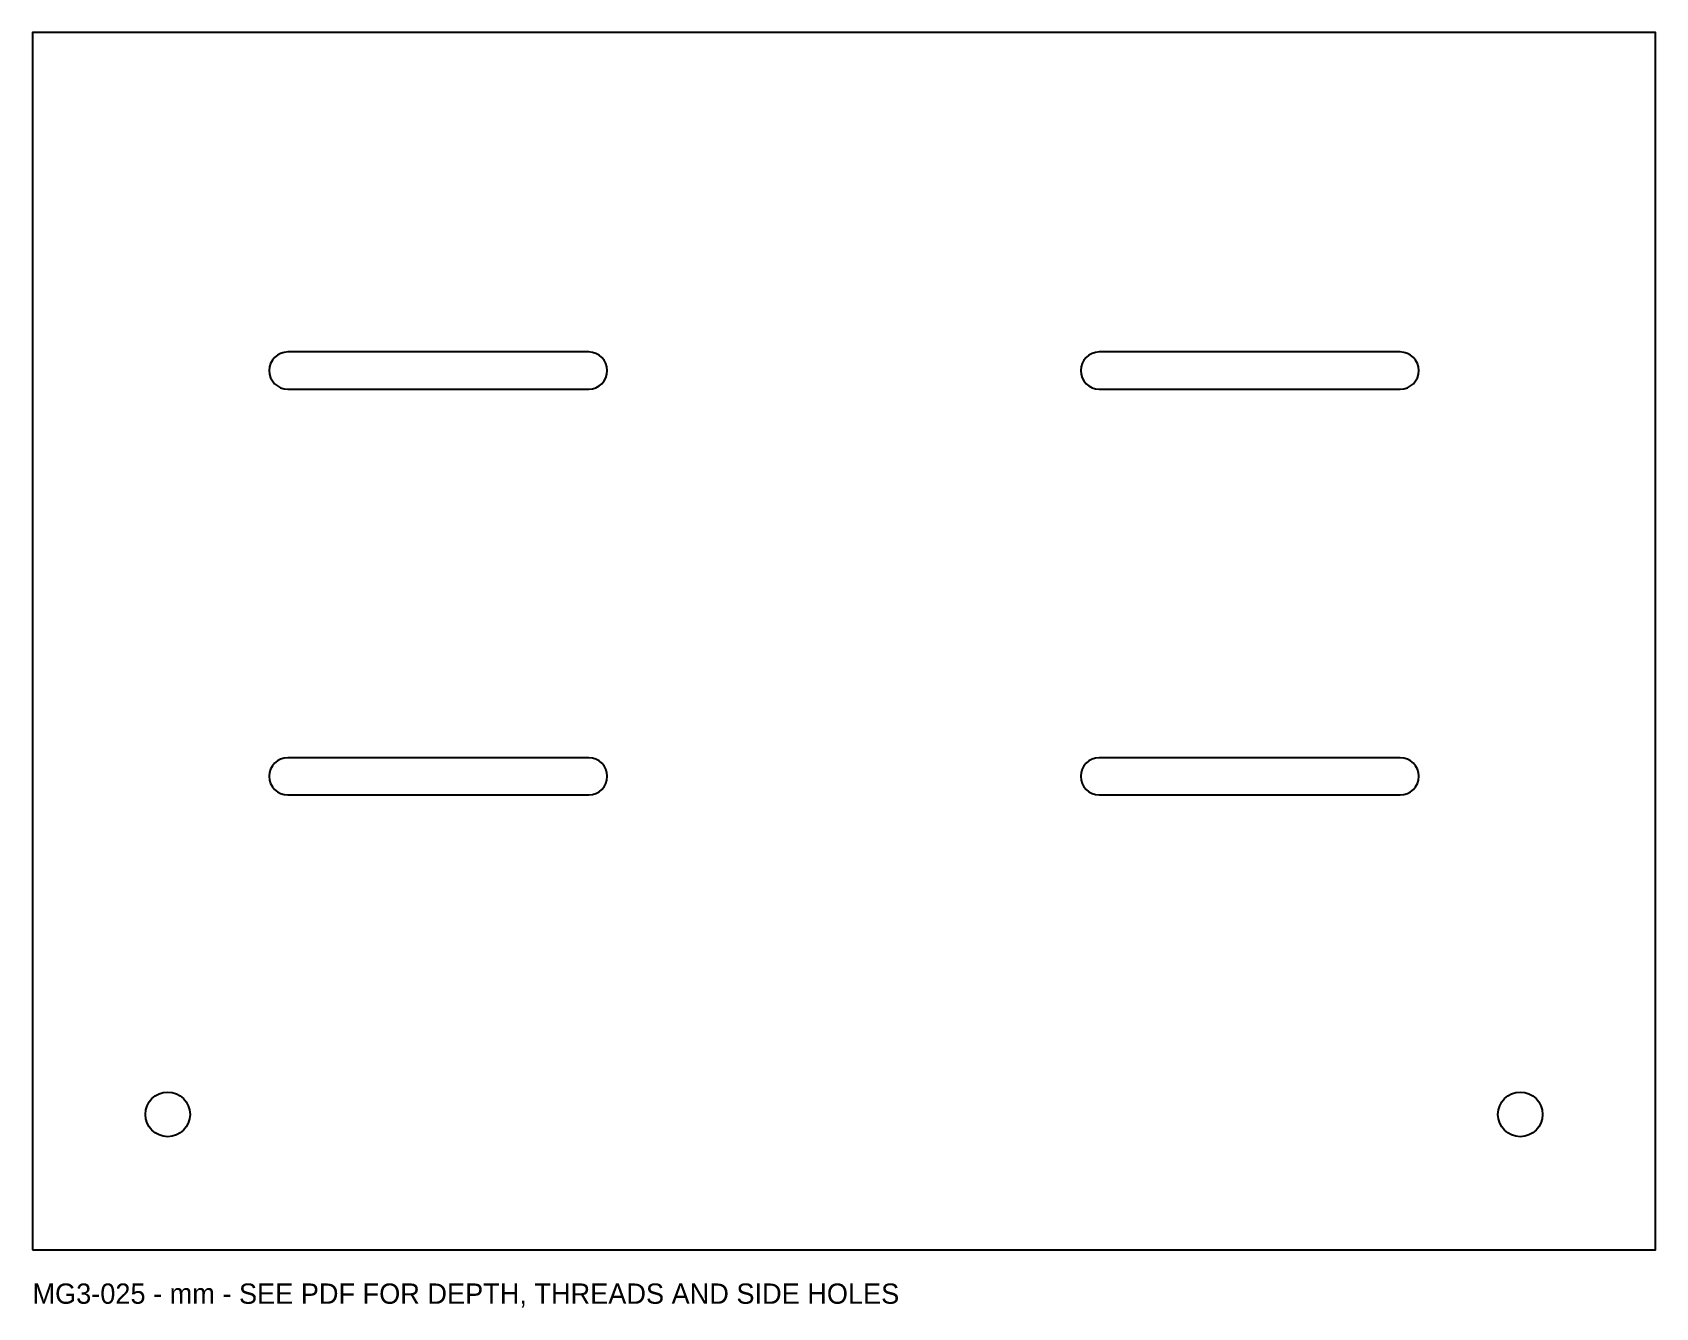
# Model space of a CAD drawing. Header units: millimetres. Extents: x 0 to 240, y -9 to 180.
import ezdxf

# ---------------------------------------------------------------- set-up
doc = ezdxf.new("R2010")
doc.units = ezdxf.units.MM
for name, color, linetype in [('NOTES', 2, 'Continuous'), ('OUTLINE', 7, 'Continuous'), ('THROUGH', 3, 'Continuous')]:
    doc.layers.add(name, color=color, linetype=linetype)

msp = doc.modelspace()

# ---------------------------------------------------------------- linework, layer by layer
at = {"layer": 'OUTLINE'}
msp.add_lwpolyline([(0, 0), (240, 0), (240, 180), (0, 180)], close=True, dxfattribs=at)
at = {"layer": 'THROUGH'}
for points in [[(37.75, 127.25), (82.25, 127.25, 1), (82.25, 132.75), (37.75, 132.75, 1)], [(157.75, 127.25), (202.25, 127.25, 1), (202.25, 132.75), (157.75, 132.75, 1)], [(37.75, 67.25), (82.25, 67.25, 1), (82.25, 72.75), (37.75, 72.75, 1)], [(157.75, 67.25), (202.25, 67.25, 1), (202.25, 72.75), (157.75, 72.75, 1)]]:
    msp.add_lwpolyline(points, format="xyb", close=True, dxfattribs=at)
for centre in [(20, 20), (220, 20)]:
    msp.add_circle(centre, 3.3, dxfattribs=at)

# ---------------------------------------------------------------- texts
at = {"layer": 'NOTES'}
msp.add_text('MG3-025 - mm - SEE PDF FOR DEPTH, THREADS AND SIDE HOLES', height=3, dxfattribs=at).set_placement((0, -8))

doc.saveas('drawing.dxf')
